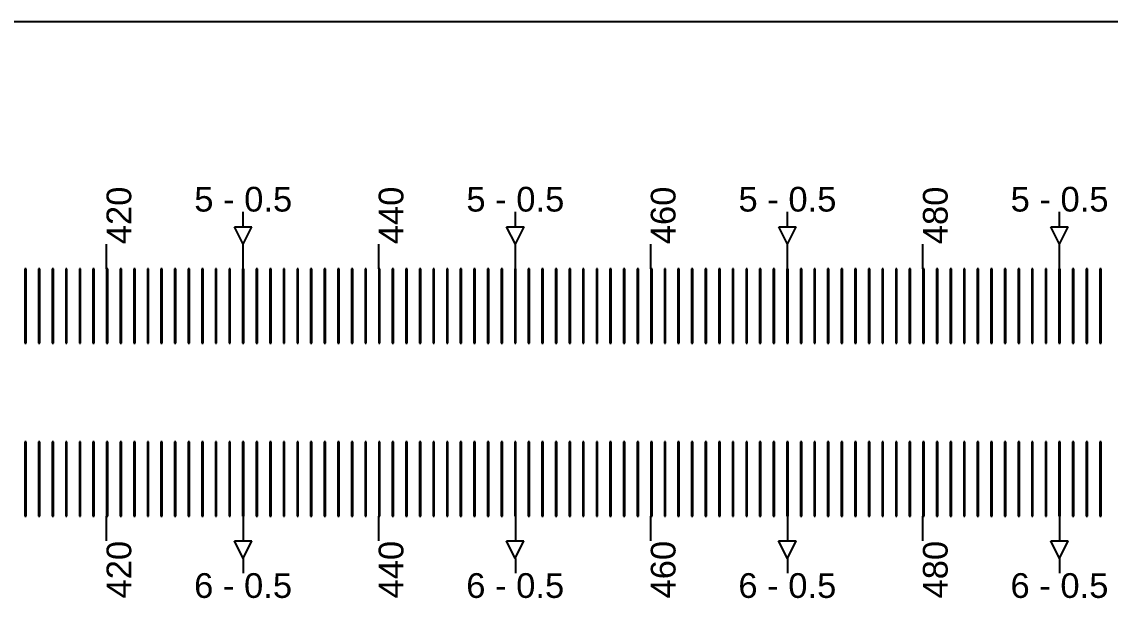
# Model space of a CAD drawing. Extents: x -119394 to 128420, y 74496 to 185496.
# Drawn here: x 43256 to 43696, y 156962.7 to 157195.9 of the extents above; entities that cross this region are included whole.
import ezdxf

# ---------------------------------------------------------------- set-up
doc = ezdxf.new("R2010")
doc.units = 13
doc.layers.add('CL - Label-1', color=120, linetype='Continuous')
doc.layers.add('CL - Label-2', color=132, linetype='Continuous')
doc.layers.add('CL - Sub-Micro', color=7, linetype='Continuous', true_color=0x47d1ff)
doc.styles.get("Standard").update_dxf_attribs({"font": 'arial.ttf'})

msp = doc.modelspace()

# ---------------------------------------------------------------- linework, layer by layer
for p, q in [((46680.29, 157195.86), (38030.29, 157195.86)), ((43345.54, 157112.94), (43345.54, 157118.94)), ((43455.54, 157112.94), (43455.54, 157118.94)), ((43565.54, 157112.94), (43565.54, 157118.94)), ((43675.54, 157112.94), (43675.54, 157118.94)), ((43290.29, 157095.86), (43290.29, 157105.86)), ((43345.54, 157095.86), (43345.54, 157105.86)), ((43400.29, 157095.86), (43400.29, 157105.86)), ((43455.54, 157095.86), (43455.54, 157105.86)), ((43510.29, 157095.86), (43510.29, 157105.86)), ((43565.54, 157095.86), (43565.54, 157105.86)), ((43620.29, 157095.86), (43620.29, 157105.86)), ((43675.54, 157095.86), (43675.54, 157105.86)), ((43290.29, 156985.86), (43290.29, 156995.86)), ((43345.54, 156995.86), (43345.54, 156985.86)), ((43400.29, 156985.86), (43400.29, 156995.86)), ((43455.54, 156995.86), (43455.54, 156985.86)), ((43510.29, 156985.86), (43510.29, 156995.86)), ((43565.54, 156995.86), (43565.54, 156985.86)), ((43620.29, 156985.86), (43620.29, 156995.86)), ((43675.54, 156995.86), (43675.54, 156985.86)), ((43345.54, 156978.79), (43345.54, 156972.79)), ((43455.54, 156978.79), (43455.54, 156972.79)), ((43565.54, 156978.79), (43565.54, 156972.79)), ((43675.54, 156978.79), (43675.54, 156972.79))]:
    msp.add_line(p, q)
at = {"layer": 'CL - Label-2'}
for p, q in [((43345.54, 157105.86), (43342, 157112.96)), ((43342, 157112.96), (43349.07, 157112.96)), ((43345.54, 157105.86), (43349.07, 157112.96)), ((43455.54, 157105.86), (43452, 157112.96)), ((43452, 157112.96), (43459.07, 157112.96)), ((43455.54, 157105.86), (43459.07, 157112.96)), ((43565.54, 157105.86), (43562, 157112.96)), ((43562, 157112.96), (43569.07, 157112.96)), ((43565.54, 157105.86), (43569.07, 157112.96)), ((43675.54, 157105.86), (43672, 157112.96)), ((43672, 157112.96), (43679.07, 157112.96)), ((43675.54, 157105.86), (43679.07, 157112.96)), ((43345.49, 156978.79), (43341.95, 156985.89)), ((43341.95, 156985.89), (43349.02, 156985.89)), ((43345.49, 156978.79), (43349.02, 156985.89)), ((43455.49, 156978.79), (43451.95, 156985.89)), ((43451.95, 156985.89), (43459.02, 156985.89)), ((43455.49, 156978.79), (43459.02, 156985.89)), ((43565.49, 156978.79), (43561.95, 156985.89)), ((43561.95, 156985.89), (43569.02, 156985.89)), ((43565.49, 156978.79), (43569.02, 156985.89)), ((43675.49, 156978.79), (43671.95, 156985.89)), ((43671.95, 156985.89), (43679.02, 156985.89)), ((43675.49, 156978.79), (43679.02, 156985.89))]:
    msp.add_line(p, q, dxfattribs=at)
at = {"layer": 'CL - Sub-Micro'}
for p, q in [((43257.29, 157095.86), (43257.29, 157065.86)), ((43257.79, 157095.86), (43257.29, 157095.86)), ((43257.79, 157065.86), (43257.79, 157095.86)), ((43262.79, 157095.86), (43262.79, 157065.86)), ((43263.29, 157095.86), (43262.79, 157095.86)), ((43263.29, 157065.86), (43263.29, 157095.86)), ((43268.29, 157095.86), (43268.29, 157065.86)), ((43268.79, 157095.86), (43268.29, 157095.86)), ((43268.79, 157065.86), (43268.79, 157095.86)), ((43273.79, 157095.86), (43273.79, 157065.86)), ((43274.29, 157095.86), (43273.79, 157095.86)), ((43274.29, 157065.86), (43274.29, 157095.86)), ((43279.29, 157095.86), (43279.29, 157065.86)), ((43279.79, 157095.86), (43279.29, 157095.86)), ((43279.79, 157065.86), (43279.79, 157095.86)), ((43284.79, 157095.86), (43284.79, 157065.86)), ((43285.29, 157095.86), (43284.79, 157095.86)), ((43285.29, 157065.86), (43285.29, 157095.86)), ((43290.29, 157095.86), (43290.29, 157065.86)), ((43290.79, 157095.86), (43290.29, 157095.86)), ((43290.79, 157065.86), (43290.79, 157095.86)), ((43295.79, 157095.86), (43295.79, 157065.86)), ((43296.29, 157095.86), (43295.79, 157095.86)), ((43296.29, 157065.86), (43296.29, 157095.86)), ((43301.29, 157095.86), (43301.29, 157065.86)), ((43301.79, 157095.86), (43301.29, 157095.86)), ((43301.79, 157065.86), (43301.79, 157095.86)), ((43306.79, 157095.86), (43306.79, 157065.86)), ((43307.29, 157095.86), (43306.79, 157095.86)), ((43307.29, 157065.86), (43307.29, 157095.86)), ((43312.29, 157095.86), (43312.29, 157065.86)), ((43312.79, 157095.86), (43312.29, 157095.86)), ((43312.79, 157065.86), (43312.79, 157095.86)), ((43317.79, 157095.86), (43317.79, 157065.86)), ((43318.29, 157095.86), (43317.79, 157095.86)), ((43318.29, 157065.86), (43318.29, 157095.86)), ((43323.29, 157095.86), (43323.29, 157065.86)), ((43323.79, 157095.86), (43323.29, 157095.86)), ((43323.79, 157065.86), (43323.79, 157095.86)), ((43328.79, 157095.86), (43328.79, 157065.86)), ((43329.29, 157095.86), (43328.79, 157095.86)), ((43329.29, 157065.86), (43329.29, 157095.86)), ((43334.29, 157095.86), (43334.29, 157065.86)), ((43334.79, 157095.86), (43334.29, 157095.86)), ((43334.79, 157065.86), (43334.79, 157095.86)), ((43339.79, 157095.86), (43339.79, 157065.86)), ((43340.29, 157095.86), (43339.79, 157095.86)), ((43340.29, 157065.86), (43340.29, 157095.86)), ((43345.29, 157095.86), (43345.29, 157065.86)), ((43345.79, 157095.86), (43345.29, 157095.86)), ((43345.79, 157065.86), (43345.79, 157095.86)), ((43350.79, 157095.86), (43350.79, 157065.86)), ((43351.29, 157095.86), (43350.79, 157095.86)), ((43351.29, 157065.86), (43351.29, 157095.86)), ((43356.29, 157095.86), (43356.29, 157065.86)), ((43356.79, 157095.86), (43356.29, 157095.86)), ((43356.79, 157065.86), (43356.79, 157095.86)), ((43361.79, 157095.86), (43361.79, 157065.86)), ((43362.29, 157095.86), (43361.79, 157095.86)), ((43362.29, 157065.86), (43362.29, 157095.86)), ((43367.29, 157095.86), (43367.29, 157065.86)), ((43367.79, 157095.86), (43367.29, 157095.86)), ((43367.79, 157065.86), (43367.79, 157095.86)), ((43372.79, 157095.86), (43372.79, 157065.86)), ((43373.29, 157095.86), (43372.79, 157095.86)), ((43373.29, 157065.86), (43373.29, 157095.86)), ((43378.29, 157095.86), (43378.29, 157065.86)), ((43378.79, 157095.86), (43378.29, 157095.86)), ((43378.79, 157065.86), (43378.79, 157095.86)), ((43383.79, 157095.86), (43383.79, 157065.86)), ((43384.29, 157095.86), (43383.79, 157095.86)), ((43384.29, 157065.86), (43384.29, 157095.86)), ((43389.29, 157095.86), (43389.29, 157065.86)), ((43389.79, 157095.86), (43389.29, 157095.86)), ((43389.79, 157065.86), (43389.79, 157095.86)), ((43394.79, 157095.86), (43394.79, 157065.86)), ((43395.29, 157095.86), (43394.79, 157095.86)), ((43395.29, 157065.86), (43395.29, 157095.86)), ((43400.29, 157095.86), (43400.29, 157065.86)), ((43400.79, 157095.86), (43400.29, 157095.86)), ((43400.79, 157065.86), (43400.79, 157095.86)), ((43405.79, 157095.86), (43405.79, 157065.86)), ((43406.29, 157095.86), (43405.79, 157095.86)), ((43406.29, 157065.86), (43406.29, 157095.86)), ((43411.29, 157095.86), (43411.29, 157065.86)), ((43411.79, 157095.86), (43411.29, 157095.86)), ((43411.79, 157065.86), (43411.79, 157095.86)), ((43416.79, 157095.86), (43416.79, 157065.86)), ((43417.29, 157095.86), (43416.79, 157095.86)), ((43417.29, 157065.86), (43417.29, 157095.86)), ((43422.29, 157095.86), (43422.29, 157065.86)), ((43422.79, 157095.86), (43422.29, 157095.86)), ((43422.79, 157065.86), (43422.79, 157095.86)), ((43427.79, 157095.86), (43427.79, 157065.86)), ((43428.29, 157095.86), (43427.79, 157095.86)), ((43428.29, 157065.86), (43428.29, 157095.86)), ((43433.29, 157095.86), (43433.29, 157065.86)), ((43433.79, 157095.86), (43433.29, 157095.86)), ((43433.79, 157065.86), (43433.79, 157095.86)), ((43438.79, 157095.86), (43438.79, 157065.86)), ((43439.29, 157095.86), (43438.79, 157095.86)), ((43439.29, 157065.86), (43439.29, 157095.86)), ((43444.29, 157095.86), (43444.29, 157065.86)), ((43444.79, 157095.86), (43444.29, 157095.86)), ((43444.79, 157065.86), (43444.79, 157095.86)), ((43449.79, 157095.86), (43449.79, 157065.86)), ((43450.29, 157095.86), (43449.79, 157095.86)), ((43450.29, 157065.86), (43450.29, 157095.86)), ((43455.29, 157095.86), (43455.29, 157065.86)), ((43455.79, 157095.86), (43455.29, 157095.86)), ((43455.79, 157065.86), (43455.79, 157095.86)), ((43460.79, 157095.86), (43460.79, 157065.86)), ((43461.29, 157095.86), (43460.79, 157095.86)), ((43461.29, 157065.86), (43461.29, 157095.86)), ((43466.29, 157095.86), (43466.29, 157065.86)), ((43466.79, 157095.86), (43466.29, 157095.86)), ((43466.79, 157065.86), (43466.79, 157095.86)), ((43471.79, 157095.86), (43471.79, 157065.86)), ((43472.29, 157095.86), (43471.79, 157095.86)), ((43472.29, 157065.86), (43472.29, 157095.86)), ((43477.29, 157095.86), (43477.29, 157065.86)), ((43477.79, 157095.86), (43477.29, 157095.86)), ((43477.79, 157065.86), (43477.79, 157095.86)), ((43482.79, 157095.86), (43482.79, 157065.86)), ((43483.29, 157095.86), (43482.79, 157095.86)), ((43483.29, 157065.86), (43483.29, 157095.86)), ((43488.29, 157095.86), (43488.29, 157065.86)), ((43488.79, 157095.86), (43488.29, 157095.86)), ((43488.79, 157065.86), (43488.79, 157095.86)), ((43493.79, 157095.86), (43493.79, 157065.86)), ((43494.29, 157095.86), (43493.79, 157095.86)), ((43494.29, 157065.86), (43494.29, 157095.86)), ((43499.29, 157095.86), (43499.29, 157065.86)), ((43499.79, 157095.86), (43499.29, 157095.86)), ((43499.79, 157065.86), (43499.79, 157095.86)), ((43504.79, 157095.86), (43504.79, 157065.86)), ((43505.29, 157095.86), (43504.79, 157095.86)), ((43505.29, 157065.86), (43505.29, 157095.86)), ((43510.29, 157095.86), (43510.29, 157065.86)), ((43510.79, 157095.86), (43510.29, 157095.86)), ((43510.79, 157065.86), (43510.79, 157095.86)), ((43515.79, 157095.86), (43515.79, 157065.86)), ((43516.29, 157095.86), (43515.79, 157095.86)), ((43516.29, 157065.86), (43516.29, 157095.86)), ((43521.29, 157095.86), (43521.29, 157065.86)), ((43521.79, 157095.86), (43521.29, 157095.86)), ((43521.79, 157065.86), (43521.79, 157095.86)), ((43526.79, 157095.86), (43526.79, 157065.86)), ((43527.29, 157095.86), (43526.79, 157095.86)), ((43527.29, 157065.86), (43527.29, 157095.86)), ((43532.29, 157095.86), (43532.29, 157065.86)), ((43532.79, 157095.86), (43532.29, 157095.86)), ((43532.79, 157065.86), (43532.79, 157095.86)), ((43537.79, 157095.86), (43537.79, 157065.86)), ((43538.29, 157095.86), (43537.79, 157095.86)), ((43538.29, 157065.86), (43538.29, 157095.86)), ((43543.29, 157095.86), (43543.29, 157065.86)), ((43543.79, 157095.86), (43543.29, 157095.86)), ((43543.79, 157065.86), (43543.79, 157095.86)), ((43548.79, 157095.86), (43548.79, 157065.86)), ((43549.29, 157095.86), (43548.79, 157095.86)), ((43549.29, 157065.86), (43549.29, 157095.86)), ((43554.29, 157095.86), (43554.29, 157065.86)), ((43554.79, 157095.86), (43554.29, 157095.86)), ((43554.79, 157065.86), (43554.79, 157095.86)), ((43559.79, 157095.86), (43559.79, 157065.86)), ((43560.29, 157095.86), (43559.79, 157095.86)), ((43560.29, 157065.86), (43560.29, 157095.86)), ((43565.29, 157095.86), (43565.29, 157065.86)), ((43565.79, 157095.86), (43565.29, 157095.86)), ((43565.79, 157065.86), (43565.79, 157095.86)), ((43570.79, 157095.86), (43570.79, 157065.86)), ((43571.29, 157095.86), (43570.79, 157095.86)), ((43571.29, 157065.86), (43571.29, 157095.86)), ((43576.29, 157095.86), (43576.29, 157065.86)), ((43576.79, 157095.86), (43576.29, 157095.86)), ((43576.79, 157065.86), (43576.79, 157095.86)), ((43581.79, 157095.86), (43581.79, 157065.86)), ((43582.29, 157095.86), (43581.79, 157095.86)), ((43582.29, 157065.86), (43582.29, 157095.86)), ((43587.29, 157095.86), (43587.29, 157065.86)), ((43587.79, 157095.86), (43587.29, 157095.86)), ((43587.79, 157065.86), (43587.79, 157095.86)), ((43592.79, 157095.86), (43592.79, 157065.86)), ((43593.29, 157095.86), (43592.79, 157095.86)), ((43593.29, 157065.86), (43593.29, 157095.86)), ((43598.29, 157095.86), (43598.29, 157065.86)), ((43598.79, 157095.86), (43598.29, 157095.86)), ((43598.79, 157065.86), (43598.79, 157095.86)), ((43603.79, 157095.86), (43603.79, 157065.86)), ((43604.29, 157095.86), (43603.79, 157095.86)), ((43604.29, 157065.86), (43604.29, 157095.86)), ((43609.29, 157095.86), (43609.29, 157065.86)), ((43609.79, 157095.86), (43609.29, 157095.86)), ((43609.79, 157065.86), (43609.79, 157095.86)), ((43614.79, 157095.86), (43614.79, 157065.86)), ((43615.29, 157095.86), (43614.79, 157095.86)), ((43615.29, 157065.86), (43615.29, 157095.86)), ((43620.29, 157095.86), (43620.29, 157065.86)), ((43620.79, 157095.86), (43620.29, 157095.86)), ((43620.79, 157065.86), (43620.79, 157095.86)), ((43625.79, 157095.86), (43625.79, 157065.86)), ((43626.29, 157095.86), (43625.79, 157095.86)), ((43626.29, 157065.86), (43626.29, 157095.86)), ((43631.29, 157095.86), (43631.29, 157065.86)), ((43631.79, 157095.86), (43631.29, 157095.86)), ((43631.79, 157065.86), (43631.79, 157095.86)), ((43636.79, 157095.86), (43636.79, 157065.86)), ((43637.29, 157095.86), (43636.79, 157095.86)), ((43637.29, 157065.86), (43637.29, 157095.86)), ((43642.29, 157095.86), (43642.29, 157065.86)), ((43642.79, 157095.86), (43642.29, 157095.86)), ((43642.79, 157065.86), (43642.79, 157095.86)), ((43647.79, 157095.86), (43647.79, 157065.86)), ((43648.29, 157095.86), (43647.79, 157095.86)), ((43648.29, 157065.86), (43648.29, 157095.86)), ((43653.29, 157095.86), (43653.29, 157065.86)), ((43653.79, 157095.86), (43653.29, 157095.86)), ((43653.79, 157065.86), (43653.79, 157095.86)), ((43658.79, 157095.86), (43658.79, 157065.86)), ((43659.29, 157095.86), (43658.79, 157095.86)), ((43659.29, 157065.86), (43659.29, 157095.86)), ((43664.29, 157095.86), (43664.29, 157065.86)), ((43664.79, 157095.86), (43664.29, 157095.86)), ((43664.79, 157065.86), (43664.79, 157095.86)), ((43669.79, 157095.86), (43669.79, 157065.86)), ((43670.29, 157095.86), (43669.79, 157095.86)), ((43670.29, 157065.86), (43670.29, 157095.86)), ((43675.29, 157095.86), (43675.29, 157065.86)), ((43675.79, 157095.86), (43675.29, 157095.86)), ((43675.79, 157065.86), (43675.79, 157095.86)), ((43680.79, 157095.86), (43680.79, 157065.86)), ((43681.29, 157095.86), (43680.79, 157095.86)), ((43681.29, 157065.86), (43681.29, 157095.86)), ((43686.29, 157095.86), (43686.29, 157065.86)), ((43686.79, 157095.86), (43686.29, 157095.86)), ((43686.79, 157065.86), (43686.79, 157095.86)), ((43691.79, 157095.86), (43691.79, 157065.86)), ((43692.29, 157095.86), (43691.79, 157095.86)), ((43692.29, 157065.86), (43692.29, 157095.86)), ((43257.29, 157065.86), (43257.79, 157065.86)), ((43262.79, 157065.86), (43263.29, 157065.86)), ((43268.29, 157065.86), (43268.79, 157065.86)), ((43273.79, 157065.86), (43274.29, 157065.86)), ((43279.29, 157065.86), (43279.79, 157065.86)), ((43284.79, 157065.86), (43285.29, 157065.86)), ((43290.29, 157065.86), (43290.79, 157065.86)), ((43295.79, 157065.86), (43296.29, 157065.86)), ((43301.29, 157065.86), (43301.79, 157065.86)), ((43306.79, 157065.86), (43307.29, 157065.86)), ((43312.29, 157065.86), (43312.79, 157065.86)), ((43317.79, 157065.86), (43318.29, 157065.86)), ((43323.29, 157065.86), (43323.79, 157065.86)), ((43328.79, 157065.86), (43329.29, 157065.86)), ((43334.29, 157065.86), (43334.79, 157065.86)), ((43339.79, 157065.86), (43340.29, 157065.86)), ((43345.29, 157065.86), (43345.79, 157065.86)), ((43350.79, 157065.86), (43351.29, 157065.86)), ((43356.29, 157065.86), (43356.79, 157065.86)), ((43361.79, 157065.86), (43362.29, 157065.86)), ((43367.29, 157065.86), (43367.79, 157065.86)), ((43372.79, 157065.86), (43373.29, 157065.86)), ((43378.29, 157065.86), (43378.79, 157065.86)), ((43383.79, 157065.86), (43384.29, 157065.86)), ((43389.29, 157065.86), (43389.79, 157065.86)), ((43394.79, 157065.86), (43395.29, 157065.86)), ((43400.29, 157065.86), (43400.79, 157065.86)), ((43405.79, 157065.86), (43406.29, 157065.86)), ((43411.29, 157065.86), (43411.79, 157065.86)), ((43416.79, 157065.86), (43417.29, 157065.86)), ((43422.29, 157065.86), (43422.79, 157065.86)), ((43427.79, 157065.86), (43428.29, 157065.86)), ((43433.29, 157065.86), (43433.79, 157065.86)), ((43438.79, 157065.86), (43439.29, 157065.86)), ((43444.29, 157065.86), (43444.79, 157065.86)), ((43449.79, 157065.86), (43450.29, 157065.86)), ((43455.29, 157065.86), (43455.79, 157065.86)), ((43460.79, 157065.86), (43461.29, 157065.86)), ((43466.29, 157065.86), (43466.79, 157065.86)), ((43471.79, 157065.86), (43472.29, 157065.86)), ((43477.29, 157065.86), (43477.79, 157065.86)), ((43482.79, 157065.86), (43483.29, 157065.86)), ((43488.29, 157065.86), (43488.79, 157065.86)), ((43493.79, 157065.86), (43494.29, 157065.86)), ((43499.29, 157065.86), (43499.79, 157065.86)), ((43504.79, 157065.86), (43505.29, 157065.86)), ((43510.29, 157065.86), (43510.79, 157065.86)), ((43515.79, 157065.86), (43516.29, 157065.86)), ((43521.29, 157065.86), (43521.79, 157065.86)), ((43526.79, 157065.86), (43527.29, 157065.86)), ((43532.29, 157065.86), (43532.79, 157065.86)), ((43537.79, 157065.86), (43538.29, 157065.86)), ((43543.29, 157065.86), (43543.79, 157065.86)), ((43548.79, 157065.86), (43549.29, 157065.86)), ((43554.29, 157065.86), (43554.79, 157065.86)), ((43559.79, 157065.86), (43560.29, 157065.86)), ((43565.29, 157065.86), (43565.79, 157065.86)), ((43570.79, 157065.86), (43571.29, 157065.86)), ((43576.29, 157065.86), (43576.79, 157065.86)), ((43581.79, 157065.86), (43582.29, 157065.86)), ((43587.29, 157065.86), (43587.79, 157065.86)), ((43592.79, 157065.86), (43593.29, 157065.86)), ((43598.29, 157065.86), (43598.79, 157065.86)), ((43603.79, 157065.86), (43604.29, 157065.86)), ((43609.29, 157065.86), (43609.79, 157065.86)), ((43614.79, 157065.86), (43615.29, 157065.86)), ((43620.29, 157065.86), (43620.79, 157065.86)), ((43625.79, 157065.86), (43626.29, 157065.86)), ((43631.29, 157065.86), (43631.79, 157065.86)), ((43636.79, 157065.86), (43637.29, 157065.86)), ((43642.29, 157065.86), (43642.79, 157065.86)), ((43647.79, 157065.86), (43648.29, 157065.86)), ((43653.29, 157065.86), (43653.79, 157065.86)), ((43658.79, 157065.86), (43659.29, 157065.86)), ((43664.29, 157065.86), (43664.79, 157065.86)), ((43669.79, 157065.86), (43670.29, 157065.86)), ((43675.29, 157065.86), (43675.79, 157065.86)), ((43680.79, 157065.86), (43681.29, 157065.86)), ((43686.29, 157065.86), (43686.79, 157065.86)), ((43691.79, 157065.86), (43692.29, 157065.86)), ((43257.29, 157025.86), (43257.29, 156995.86)), ((43257.79, 157025.86), (43257.29, 157025.86)), ((43257.79, 156995.86), (43257.79, 157025.86)), ((43262.79, 157025.86), (43262.79, 156995.86)), ((43263.29, 157025.86), (43262.79, 157025.86)), ((43263.29, 156995.86), (43263.29, 157025.86)), ((43268.29, 157025.86), (43268.29, 156995.86)), ((43268.79, 157025.86), (43268.29, 157025.86)), ((43268.79, 156995.86), (43268.79, 157025.86)), ((43273.79, 157025.86), (43273.79, 156995.86)), ((43274.29, 157025.86), (43273.79, 157025.86)), ((43274.29, 156995.86), (43274.29, 157025.86)), ((43279.29, 157025.86), (43279.29, 156995.86)), ((43279.79, 157025.86), (43279.29, 157025.86)), ((43279.79, 156995.86), (43279.79, 157025.86)), ((43284.79, 157025.86), (43284.79, 156995.86)), ((43285.29, 157025.86), (43284.79, 157025.86)), ((43285.29, 156995.86), (43285.29, 157025.86)), ((43290.29, 157025.86), (43290.29, 156995.86)), ((43290.79, 157025.86), (43290.29, 157025.86)), ((43290.79, 156995.86), (43290.79, 157025.86)), ((43295.79, 157025.86), (43295.79, 156995.86)), ((43296.29, 157025.86), (43295.79, 157025.86)), ((43296.29, 156995.86), (43296.29, 157025.86)), ((43301.29, 157025.86), (43301.29, 156995.86)), ((43301.79, 157025.86), (43301.29, 157025.86)), ((43301.79, 156995.86), (43301.79, 157025.86)), ((43306.79, 157025.86), (43306.79, 156995.86)), ((43307.29, 157025.86), (43306.79, 157025.86)), ((43307.29, 156995.86), (43307.29, 157025.86)), ((43312.29, 157025.86), (43312.29, 156995.86)), ((43312.79, 157025.86), (43312.29, 157025.86)), ((43312.79, 156995.86), (43312.79, 157025.86)), ((43317.79, 157025.86), (43317.79, 156995.86)), ((43318.29, 157025.86), (43317.79, 157025.86)), ((43318.29, 156995.86), (43318.29, 157025.86)), ((43323.29, 157025.86), (43323.29, 156995.86)), ((43323.79, 157025.86), (43323.29, 157025.86)), ((43323.79, 156995.86), (43323.79, 157025.86)), ((43328.79, 157025.86), (43328.79, 156995.86)), ((43329.29, 157025.86), (43328.79, 157025.86)), ((43329.29, 156995.86), (43329.29, 157025.86)), ((43334.29, 157025.86), (43334.29, 156995.86)), ((43334.79, 157025.86), (43334.29, 157025.86)), ((43334.79, 156995.86), (43334.79, 157025.86)), ((43339.79, 157025.86), (43339.79, 156995.86)), ((43340.29, 157025.86), (43339.79, 157025.86)), ((43340.29, 156995.86), (43340.29, 157025.86)), ((43345.29, 157025.86), (43345.29, 156995.86)), ((43345.79, 157025.86), (43345.29, 157025.86)), ((43345.79, 156995.86), (43345.79, 157025.86)), ((43350.79, 157025.86), (43350.79, 156995.86)), ((43351.29, 157025.86), (43350.79, 157025.86)), ((43351.29, 156995.86), (43351.29, 157025.86)), ((43356.29, 157025.86), (43356.29, 156995.86)), ((43356.79, 157025.86), (43356.29, 157025.86)), ((43356.79, 156995.86), (43356.79, 157025.86)), ((43361.79, 157025.86), (43361.79, 156995.86)), ((43362.29, 157025.86), (43361.79, 157025.86)), ((43362.29, 156995.86), (43362.29, 157025.86)), ((43367.29, 157025.86), (43367.29, 156995.86)), ((43367.79, 157025.86), (43367.29, 157025.86)), ((43367.79, 156995.86), (43367.79, 157025.86)), ((43372.79, 157025.86), (43372.79, 156995.86)), ((43373.29, 157025.86), (43372.79, 157025.86)), ((43373.29, 156995.86), (43373.29, 157025.86)), ((43378.29, 157025.86), (43378.29, 156995.86)), ((43378.79, 157025.86), (43378.29, 157025.86)), ((43378.79, 156995.86), (43378.79, 157025.86)), ((43383.79, 157025.86), (43383.79, 156995.86)), ((43384.29, 157025.86), (43383.79, 157025.86)), ((43384.29, 156995.86), (43384.29, 157025.86)), ((43389.29, 157025.86), (43389.29, 156995.86)), ((43389.79, 157025.86), (43389.29, 157025.86)), ((43389.79, 156995.86), (43389.79, 157025.86)), ((43394.79, 157025.86), (43394.79, 156995.86)), ((43395.29, 157025.86), (43394.79, 157025.86)), ((43395.29, 156995.86), (43395.29, 157025.86)), ((43400.29, 157025.86), (43400.29, 156995.86)), ((43400.79, 157025.86), (43400.29, 157025.86)), ((43400.79, 156995.86), (43400.79, 157025.86)), ((43405.79, 157025.86), (43405.79, 156995.86)), ((43406.29, 157025.86), (43405.79, 157025.86)), ((43406.29, 156995.86), (43406.29, 157025.86)), ((43411.29, 157025.86), (43411.29, 156995.86)), ((43411.79, 157025.86), (43411.29, 157025.86)), ((43411.79, 156995.86), (43411.79, 157025.86)), ((43416.79, 157025.86), (43416.79, 156995.86)), ((43417.29, 157025.86), (43416.79, 157025.86)), ((43417.29, 156995.86), (43417.29, 157025.86)), ((43422.29, 157025.86), (43422.29, 156995.86)), ((43422.79, 157025.86), (43422.29, 157025.86)), ((43422.79, 156995.86), (43422.79, 157025.86)), ((43427.79, 157025.86), (43427.79, 156995.86)), ((43428.29, 157025.86), (43427.79, 157025.86)), ((43428.29, 156995.86), (43428.29, 157025.86)), ((43433.29, 157025.86), (43433.29, 156995.86)), ((43433.79, 157025.86), (43433.29, 157025.86)), ((43433.79, 156995.86), (43433.79, 157025.86)), ((43438.79, 157025.86), (43438.79, 156995.86)), ((43439.29, 157025.86), (43438.79, 157025.86)), ((43439.29, 156995.86), (43439.29, 157025.86)), ((43444.29, 157025.86), (43444.29, 156995.86)), ((43444.79, 157025.86), (43444.29, 157025.86)), ((43444.79, 156995.86), (43444.79, 157025.86)), ((43449.79, 157025.86), (43449.79, 156995.86)), ((43450.29, 157025.86), (43449.79, 157025.86)), ((43450.29, 156995.86), (43450.29, 157025.86)), ((43455.29, 157025.86), (43455.29, 156995.86)), ((43455.79, 157025.86), (43455.29, 157025.86)), ((43455.79, 156995.86), (43455.79, 157025.86)), ((43460.79, 157025.86), (43460.79, 156995.86)), ((43461.29, 157025.86), (43460.79, 157025.86)), ((43461.29, 156995.86), (43461.29, 157025.86)), ((43466.29, 157025.86), (43466.29, 156995.86)), ((43466.79, 157025.86), (43466.29, 157025.86)), ((43466.79, 156995.86), (43466.79, 157025.86)), ((43471.79, 157025.86), (43471.79, 156995.86)), ((43472.29, 157025.86), (43471.79, 157025.86)), ((43472.29, 156995.86), (43472.29, 157025.86)), ((43477.29, 157025.86), (43477.29, 156995.86)), ((43477.79, 157025.86), (43477.29, 157025.86)), ((43477.79, 156995.86), (43477.79, 157025.86)), ((43482.79, 157025.86), (43482.79, 156995.86)), ((43483.29, 157025.86), (43482.79, 157025.86)), ((43483.29, 156995.86), (43483.29, 157025.86)), ((43488.29, 157025.86), (43488.29, 156995.86)), ((43488.79, 157025.86), (43488.29, 157025.86)), ((43488.79, 156995.86), (43488.79, 157025.86)), ((43493.79, 157025.86), (43493.79, 156995.86)), ((43494.29, 157025.86), (43493.79, 157025.86)), ((43494.29, 156995.86), (43494.29, 157025.86)), ((43499.29, 157025.86), (43499.29, 156995.86)), ((43499.79, 157025.86), (43499.29, 157025.86)), ((43499.79, 156995.86), (43499.79, 157025.86)), ((43504.79, 157025.86), (43504.79, 156995.86)), ((43505.29, 157025.86), (43504.79, 157025.86)), ((43505.29, 156995.86), (43505.29, 157025.86)), ((43510.29, 157025.86), (43510.29, 156995.86)), ((43510.79, 157025.86), (43510.29, 157025.86)), ((43510.79, 156995.86), (43510.79, 157025.86)), ((43515.79, 157025.86), (43515.79, 156995.86)), ((43516.29, 157025.86), (43515.79, 157025.86)), ((43516.29, 156995.86), (43516.29, 157025.86)), ((43521.29, 157025.86), (43521.29, 156995.86)), ((43521.79, 157025.86), (43521.29, 157025.86)), ((43521.79, 156995.86), (43521.79, 157025.86)), ((43526.79, 157025.86), (43526.79, 156995.86)), ((43527.29, 157025.86), (43526.79, 157025.86)), ((43527.29, 156995.86), (43527.29, 157025.86)), ((43532.29, 157025.86), (43532.29, 156995.86)), ((43532.79, 157025.86), (43532.29, 157025.86)), ((43532.79, 156995.86), (43532.79, 157025.86)), ((43537.79, 157025.86), (43537.79, 156995.86)), ((43538.29, 157025.86), (43537.79, 157025.86)), ((43538.29, 156995.86), (43538.29, 157025.86)), ((43543.29, 157025.86), (43543.29, 156995.86)), ((43543.79, 157025.86), (43543.29, 157025.86)), ((43543.79, 156995.86), (43543.79, 157025.86)), ((43548.79, 157025.86), (43548.79, 156995.86)), ((43549.29, 157025.86), (43548.79, 157025.86)), ((43549.29, 156995.86), (43549.29, 157025.86)), ((43554.29, 157025.86), (43554.29, 156995.86)), ((43554.79, 157025.86), (43554.29, 157025.86)), ((43554.79, 156995.86), (43554.79, 157025.86)), ((43559.79, 157025.86), (43559.79, 156995.86)), ((43560.29, 157025.86), (43559.79, 157025.86)), ((43560.29, 156995.86), (43560.29, 157025.86)), ((43565.29, 157025.86), (43565.29, 156995.86)), ((43565.79, 157025.86), (43565.29, 157025.86)), ((43565.79, 156995.86), (43565.79, 157025.86)), ((43570.79, 157025.86), (43570.79, 156995.86)), ((43571.29, 157025.86), (43570.79, 157025.86)), ((43571.29, 156995.86), (43571.29, 157025.86)), ((43576.29, 157025.86), (43576.29, 156995.86)), ((43576.79, 157025.86), (43576.29, 157025.86)), ((43576.79, 156995.86), (43576.79, 157025.86)), ((43581.79, 157025.86), (43581.79, 156995.86)), ((43582.29, 157025.86), (43581.79, 157025.86)), ((43582.29, 156995.86), (43582.29, 157025.86)), ((43587.29, 157025.86), (43587.29, 156995.86)), ((43587.79, 157025.86), (43587.29, 157025.86)), ((43587.79, 156995.86), (43587.79, 157025.86)), ((43592.79, 157025.86), (43592.79, 156995.86)), ((43593.29, 157025.86), (43592.79, 157025.86)), ((43593.29, 156995.86), (43593.29, 157025.86)), ((43598.29, 157025.86), (43598.29, 156995.86)), ((43598.79, 157025.86), (43598.29, 157025.86)), ((43598.79, 156995.86), (43598.79, 157025.86)), ((43603.79, 157025.86), (43603.79, 156995.86)), ((43604.29, 157025.86), (43603.79, 157025.86)), ((43604.29, 156995.86), (43604.29, 157025.86)), ((43609.29, 157025.86), (43609.29, 156995.86)), ((43609.79, 157025.86), (43609.29, 157025.86)), ((43609.79, 156995.86), (43609.79, 157025.86)), ((43614.79, 157025.86), (43614.79, 156995.86)), ((43615.29, 157025.86), (43614.79, 157025.86)), ((43615.29, 156995.86), (43615.29, 157025.86)), ((43620.29, 157025.86), (43620.29, 156995.86)), ((43620.79, 157025.86), (43620.29, 157025.86)), ((43620.79, 156995.86), (43620.79, 157025.86)), ((43625.79, 157025.86), (43625.79, 156995.86)), ((43626.29, 157025.86), (43625.79, 157025.86)), ((43626.29, 156995.86), (43626.29, 157025.86)), ((43631.29, 157025.86), (43631.29, 156995.86)), ((43631.79, 157025.86), (43631.29, 157025.86)), ((43631.79, 156995.86), (43631.79, 157025.86)), ((43636.79, 157025.86), (43636.79, 156995.86)), ((43637.29, 157025.86), (43636.79, 157025.86)), ((43637.29, 156995.86), (43637.29, 157025.86)), ((43642.29, 157025.86), (43642.29, 156995.86)), ((43642.79, 157025.86), (43642.29, 157025.86)), ((43642.79, 156995.86), (43642.79, 157025.86)), ((43647.79, 157025.86), (43647.79, 156995.86)), ((43648.29, 157025.86), (43647.79, 157025.86)), ((43648.29, 156995.86), (43648.29, 157025.86)), ((43653.29, 157025.86), (43653.29, 156995.86)), ((43653.79, 157025.86), (43653.29, 157025.86)), ((43653.79, 156995.86), (43653.79, 157025.86)), ((43658.79, 157025.86), (43658.79, 156995.86)), ((43659.29, 157025.86), (43658.79, 157025.86)), ((43659.29, 156995.86), (43659.29, 157025.86)), ((43664.29, 157025.86), (43664.29, 156995.86)), ((43664.79, 157025.86), (43664.29, 157025.86)), ((43664.79, 156995.86), (43664.79, 157025.86)), ((43669.79, 157025.86), (43669.79, 156995.86)), ((43670.29, 157025.86), (43669.79, 157025.86)), ((43670.29, 156995.86), (43670.29, 157025.86)), ((43675.29, 157025.86), (43675.29, 156995.86)), ((43675.79, 157025.86), (43675.29, 157025.86)), ((43675.79, 156995.86), (43675.79, 157025.86)), ((43680.79, 157025.86), (43680.79, 156995.86)), ((43681.29, 157025.86), (43680.79, 157025.86)), ((43681.29, 156995.86), (43681.29, 157025.86)), ((43686.29, 157025.86), (43686.29, 156995.86)), ((43686.79, 157025.86), (43686.29, 157025.86)), ((43686.79, 156995.86), (43686.79, 157025.86)), ((43691.79, 157025.86), (43691.79, 156995.86)), ((43692.29, 157025.86), (43691.79, 157025.86)), ((43692.29, 156995.86), (43692.29, 157025.86)), ((43257.29, 156995.86), (43257.79, 156995.86)), ((43262.79, 156995.86), (43263.29, 156995.86)), ((43268.29, 156995.86), (43268.79, 156995.86)), ((43273.79, 156995.86), (43274.29, 156995.86)), ((43279.29, 156995.86), (43279.79, 156995.86)), ((43284.79, 156995.86), (43285.29, 156995.86)), ((43290.29, 156995.86), (43290.79, 156995.86)), ((43295.79, 156995.86), (43296.29, 156995.86)), ((43301.29, 156995.86), (43301.79, 156995.86)), ((43306.79, 156995.86), (43307.29, 156995.86)), ((43312.29, 156995.86), (43312.79, 156995.86)), ((43317.79, 156995.86), (43318.29, 156995.86)), ((43323.29, 156995.86), (43323.79, 156995.86)), ((43328.79, 156995.86), (43329.29, 156995.86)), ((43334.29, 156995.86), (43334.79, 156995.86)), ((43339.79, 156995.86), (43340.29, 156995.86)), ((43345.29, 156995.86), (43345.79, 156995.86)), ((43350.79, 156995.86), (43351.29, 156995.86)), ((43356.29, 156995.86), (43356.79, 156995.86)), ((43361.79, 156995.86), (43362.29, 156995.86)), ((43367.29, 156995.86), (43367.79, 156995.86)), ((43372.79, 156995.86), (43373.29, 156995.86)), ((43378.29, 156995.86), (43378.79, 156995.86)), ((43383.79, 156995.86), (43384.29, 156995.86)), ((43389.29, 156995.86), (43389.79, 156995.86)), ((43394.79, 156995.86), (43395.29, 156995.86)), ((43400.29, 156995.86), (43400.79, 156995.86)), ((43405.79, 156995.86), (43406.29, 156995.86)), ((43411.29, 156995.86), (43411.79, 156995.86)), ((43416.79, 156995.86), (43417.29, 156995.86)), ((43422.29, 156995.86), (43422.79, 156995.86)), ((43427.79, 156995.86), (43428.29, 156995.86)), ((43433.29, 156995.86), (43433.79, 156995.86)), ((43438.79, 156995.86), (43439.29, 156995.86)), ((43444.29, 156995.86), (43444.79, 156995.86)), ((43449.79, 156995.86), (43450.29, 156995.86)), ((43455.29, 156995.86), (43455.79, 156995.86)), ((43460.79, 156995.86), (43461.29, 156995.86)), ((43466.29, 156995.86), (43466.79, 156995.86)), ((43471.79, 156995.86), (43472.29, 156995.86)), ((43477.29, 156995.86), (43477.79, 156995.86)), ((43482.79, 156995.86), (43483.29, 156995.86)), ((43488.29, 156995.86), (43488.79, 156995.86)), ((43493.79, 156995.86), (43494.29, 156995.86)), ((43499.29, 156995.86), (43499.79, 156995.86)), ((43504.79, 156995.86), (43505.29, 156995.86)), ((43510.29, 156995.86), (43510.79, 156995.86)), ((43515.79, 156995.86), (43516.29, 156995.86)), ((43521.29, 156995.86), (43521.79, 156995.86)), ((43526.79, 156995.86), (43527.29, 156995.86)), ((43532.29, 156995.86), (43532.79, 156995.86)), ((43537.79, 156995.86), (43538.29, 156995.86)), ((43543.29, 156995.86), (43543.79, 156995.86)), ((43548.79, 156995.86), (43549.29, 156995.86)), ((43554.29, 156995.86), (43554.79, 156995.86)), ((43559.79, 156995.86), (43560.29, 156995.86)), ((43565.29, 156995.86), (43565.79, 156995.86)), ((43570.79, 156995.86), (43571.29, 156995.86)), ((43576.29, 156995.86), (43576.79, 156995.86)), ((43581.79, 156995.86), (43582.29, 156995.86)), ((43587.29, 156995.86), (43587.79, 156995.86)), ((43592.79, 156995.86), (43593.29, 156995.86)), ((43598.29, 156995.86), (43598.79, 156995.86)), ((43603.79, 156995.86), (43604.29, 156995.86)), ((43609.29, 156995.86), (43609.79, 156995.86)), ((43614.79, 156995.86), (43615.29, 156995.86)), ((43620.29, 156995.86), (43620.79, 156995.86)), ((43625.79, 156995.86), (43626.29, 156995.86)), ((43631.29, 156995.86), (43631.79, 156995.86)), ((43636.79, 156995.86), (43637.29, 156995.86)), ((43642.29, 156995.86), (43642.79, 156995.86)), ((43647.79, 156995.86), (43648.29, 156995.86)), ((43653.29, 156995.86), (43653.79, 156995.86)), ((43658.79, 156995.86), (43659.29, 156995.86)), ((43664.29, 156995.86), (43664.79, 156995.86)), ((43669.79, 156995.86), (43670.29, 156995.86)), ((43675.29, 156995.86), (43675.79, 156995.86)), ((43680.79, 156995.86), (43681.29, 156995.86)), ((43686.29, 156995.86), (43686.79, 156995.86)), ((43691.79, 156995.86), (43692.29, 156995.86))]:
    msp.add_line(p, q, dxfattribs=at)

# ---------------------------------------------------------------- texts
at = {"layer": 'CL - Label-1', "char_height": 10, "rotation": 90}
for s, insert, attachment_point in [('420', (43290.29, 157105.86), 1), ('440', (43400.29, 157105.86), 1), ('460', (43510.29, 157105.86), 1), ('480', (43620.29, 157105.86), 1), ('420', (43290.29, 156985.86), 3), ('440', (43400.29, 156985.86), 3), ('460', (43510.29, 156985.86), 3), ('480', (43620.29, 156985.86), 3)]:
    msp.add_mtext_dynamic_manual_height_columns(s, width=21.565, gutter_width=12.5, heights=[8.55], dxfattribs=dict(at, insert=insert, attachment_point=attachment_point))
at = {"layer": 'CL - Label-2', "char_height": 10}
for s, insert, attachment_point in [('5 - 0.5', (43345.54, 157118.94), 8), ('5 - 0.5', (43455.54, 157118.94), 8), ('5 - 0.5', (43565.54, 157118.94), 8), ('5 - 0.5', (43675.54, 157118.94), 8), ('6 - 0.5', (43345.49, 156972.79), 2), ('6 - 0.5', (43455.49, 156972.79), 2), ('6 - 0.5', (43565.49, 156972.79), 2), ('6 - 0.5', (43675.49, 156972.79), 2)]:
    msp.add_mtext_dynamic_manual_height_columns(s, width=52.3045, gutter_width=12.5, heights=[18.11], dxfattribs=dict(at, insert=insert, attachment_point=attachment_point))

doc.saveas('drawing.dxf')
